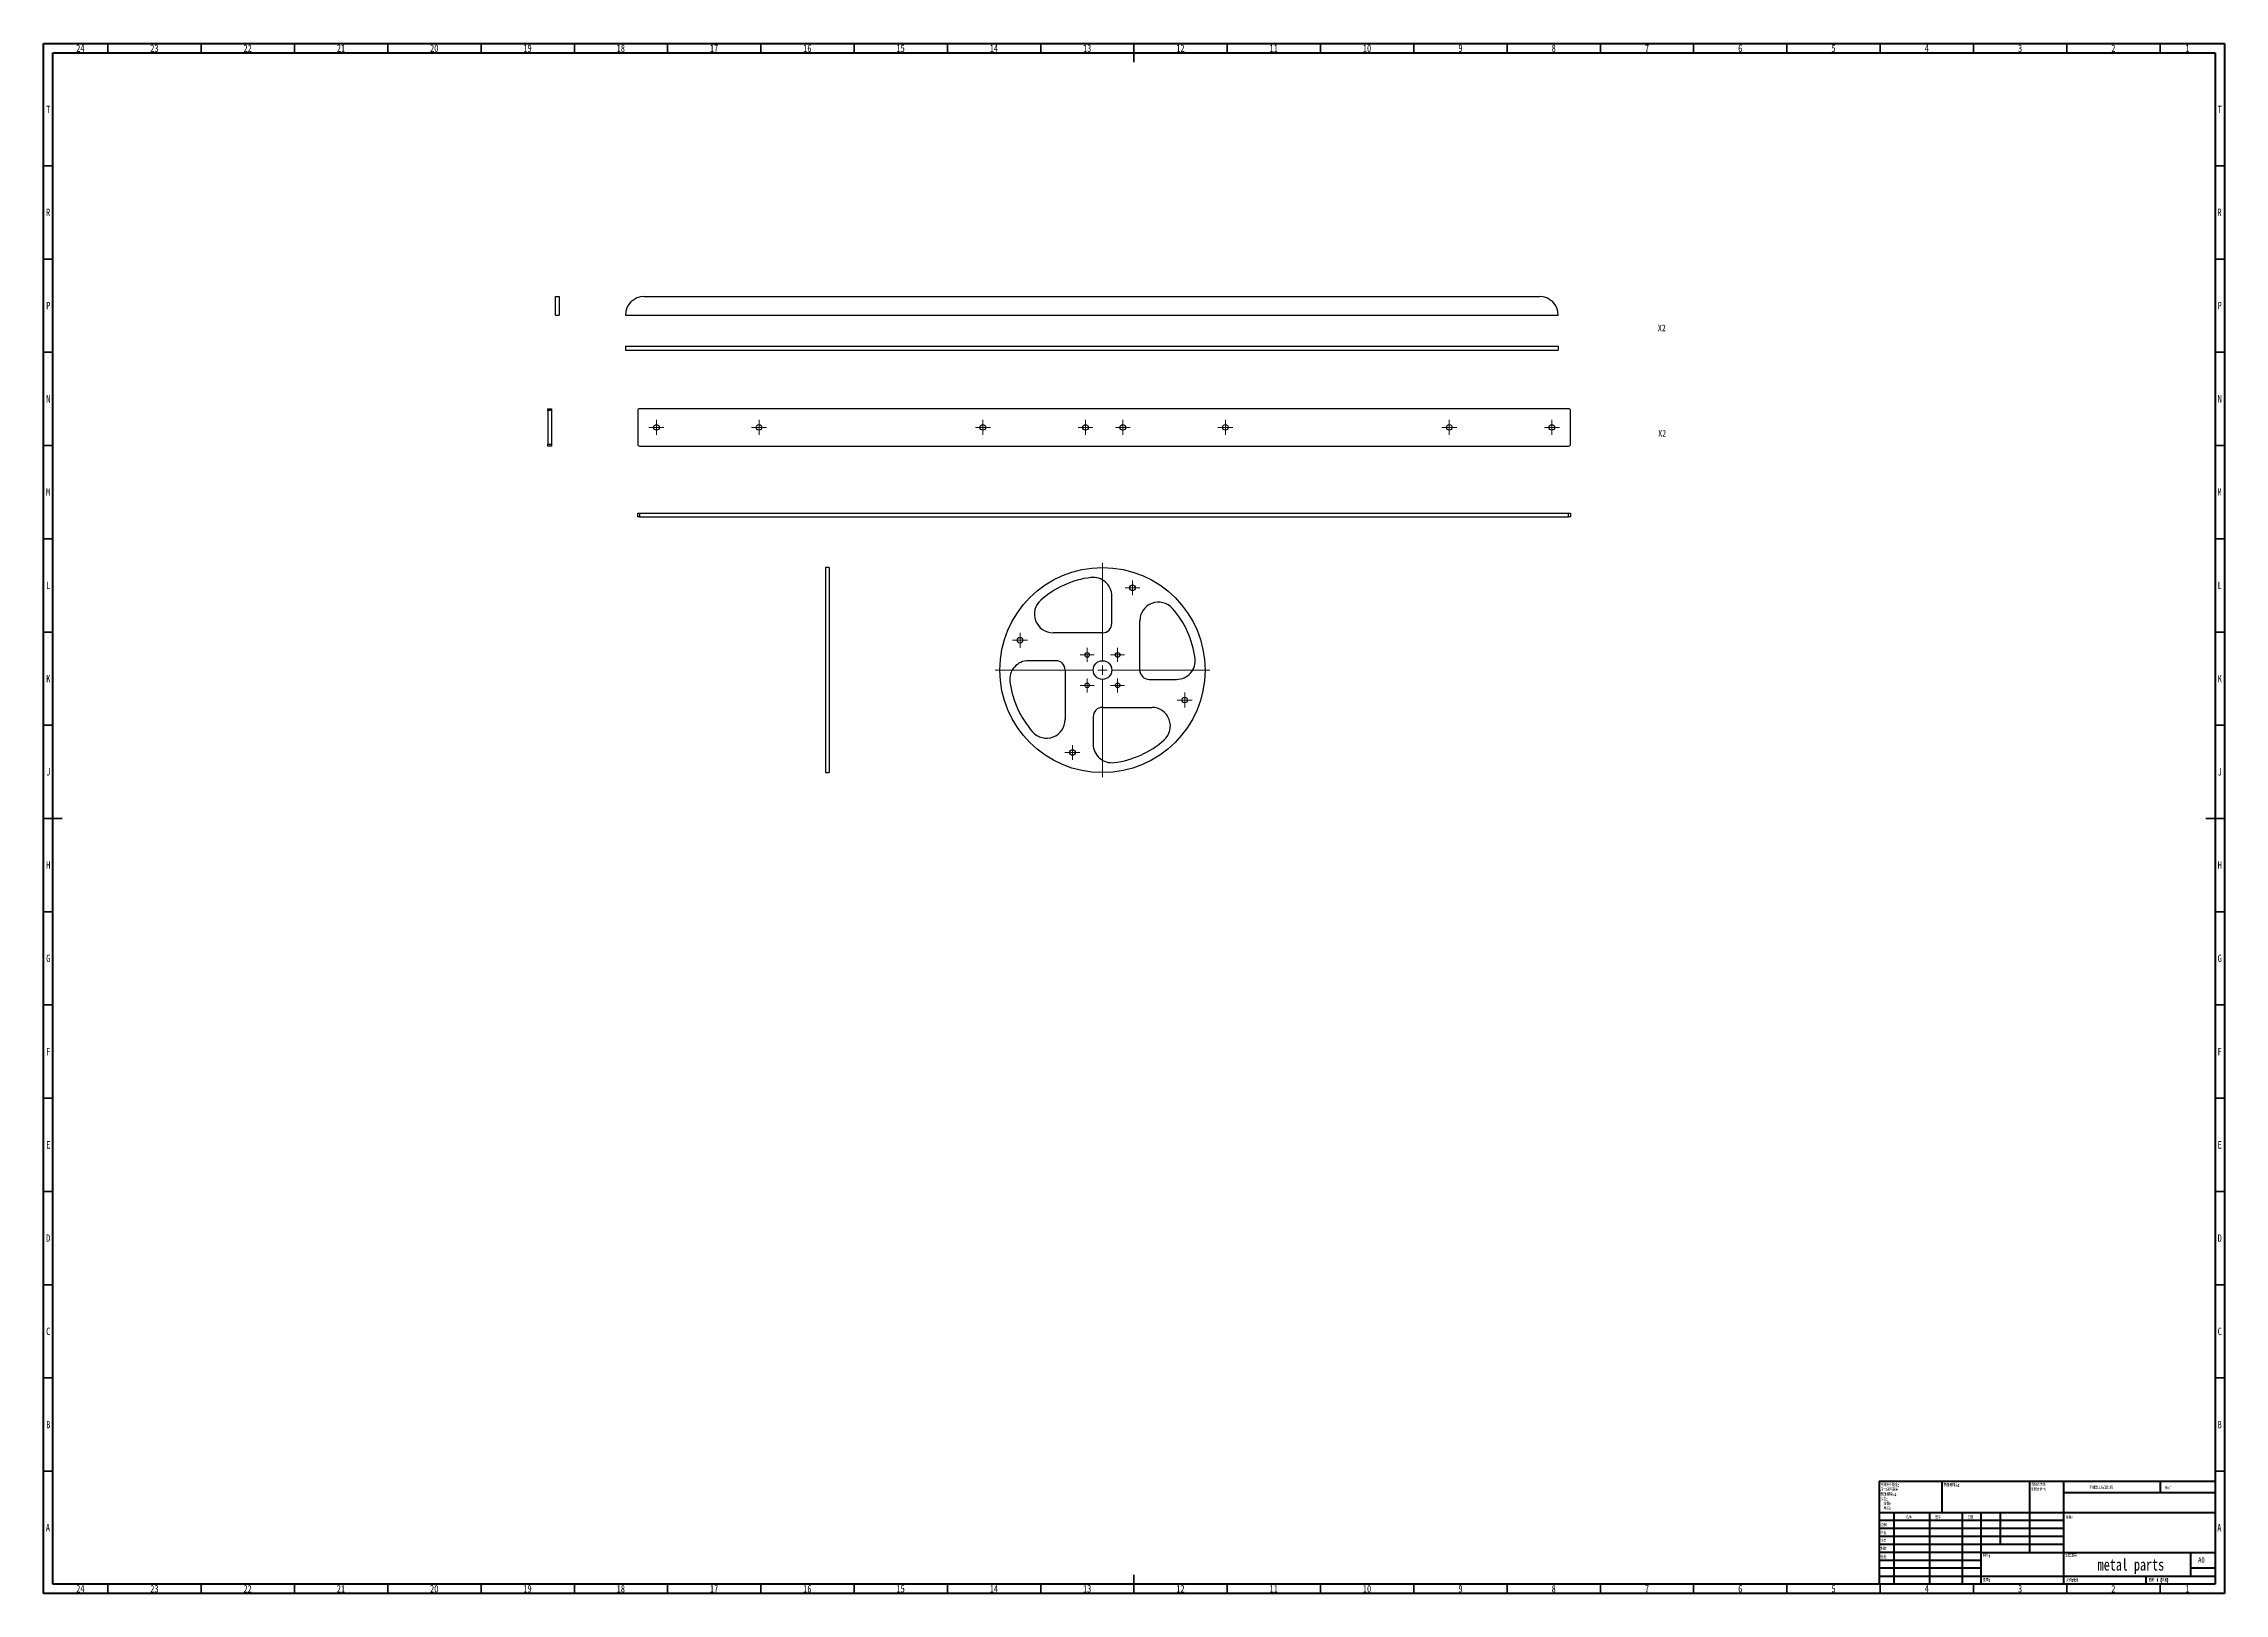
# Model space of a CAD drawing. Header units: millimetres. Extents: x 15 to 1184, y 5 to 836.
import ezdxf

# ---------------------------------------------------------------- set-up
doc = ezdxf.new("R2010")
doc.units = ezdxf.units.MM
doc.styles.add('SLDTEXTSTYLE0', font='TXT', dxfattribs={"width": 0.75})
doc.styles.add('SLDTEXTSTYLE1', font='TXT', dxfattribs={"width": 0.75, "bigfont": 'bigfont'})
doc.styles.add('SLDTEXTSTYLE2', font='TXT', dxfattribs={"width": 0.694444, "bigfont": 'bigfont'})

# ---------------------------------------------------------------- blocks, each defined once
blk = doc.blocks.new('SW_CENTERMARKSYMBOL_0')
at = {"color": 0, "linetype": 'Continuous', "lineweight": 18}
for p, q in [((-2.5, 0), (-4, 0)), ((0, 0), (-2.5, 0)), ((0, 2.5), (0, 4)), ((0, 0), (0, 2.5)), ((0, 0), (0, -2.5)), ((0, 0), (2.5, 0)), ((2.5, 0), (4, 0)), ((0, -2.5), (0, -4))]:
    blk.add_line(p, q, dxfattribs=at)
blk = doc.blocks.new('SW_CENTERMARKSYMBOL_1')
at = {"color": 0, "linetype": 'Continuous', "lineweight": 18}
for p, q in [((-2.5, 0), (-4, 0)), ((0, 0), (-2.5, 0)), ((0, 2.5), (0, 4)), ((0, 0), (0, 2.5)), ((0, 0), (0, -2.5)), ((0, 0), (2.5, 0)), ((2.5, 0), (4, 0)), ((0, -2.5), (0, -4))]:
    blk.add_line(p, q, dxfattribs=at)
blk = doc.blocks.new('SW_CENTERMARKSYMBOL_2')
at = {"color": 0, "linetype": 'Continuous', "lineweight": 18}
for p, q in [((-2.5, 0), (-4, 0)), ((0, 0), (-2.5, 0)), ((0, 2.5), (0, 4)), ((0, 0), (0, 2.5)), ((0, 0), (0, -2.5)), ((0, 0), (2.5, 0)), ((2.5, 0), (4, 0)), ((0, -2.5), (0, -4))]:
    blk.add_line(p, q, dxfattribs=at)
blk = doc.blocks.new('SW_CENTERMARKSYMBOL_3')
at = {"color": 0, "linetype": 'Continuous', "lineweight": 18}
for p, q in [((-2.5, 0), (-4, 0)), ((0, 0), (-2.5, 0)), ((0, 2.5), (0, 4)), ((0, 0), (0, 2.5)), ((0, 0), (0, -2.5)), ((0, 0), (2.5, 0)), ((2.5, 0), (4, 0)), ((0, -2.5), (0, -4))]:
    blk.add_line(p, q, dxfattribs=at)
blk = doc.blocks.new('SW_CENTERMARKSYMBOL_4')
at = {"color": 0, "linetype": 'Continuous', "lineweight": 18}
for p, q in [((-2.5, 0), (-4, 0)), ((0, 0), (-2.5, 0)), ((0, 2.5), (0, 4)), ((0, 0), (0, 2.5)), ((0, 0), (0, -2.5)), ((0, 0), (2.5, 0)), ((2.5, 0), (4, 0)), ((0, -2.5), (0, -4))]:
    blk.add_line(p, q, dxfattribs=at)
blk = doc.blocks.new('SW_CENTERMARKSYMBOL_5')
at = {"color": 0, "linetype": 'Continuous', "lineweight": 18}
for p, q in [((-2.5, 0), (-4, 0)), ((0, 0), (-2.5, 0)), ((0, 2.5), (0, 4)), ((0, 0), (0, 2.5)), ((0, 0), (0, -2.5)), ((0, 0), (2.5, 0)), ((2.5, 0), (4, 0)), ((0, -2.5), (0, -4))]:
    blk.add_line(p, q, dxfattribs=at)
blk = doc.blocks.new('SW_CENTERMARKSYMBOL_6')
at = {"color": 0, "linetype": 'Continuous', "lineweight": 18}
for p, q in [((-2.5, 0), (-4, 0)), ((0, 0), (-2.5, 0)), ((0, 2.5), (0, 4)), ((0, 0), (0, 2.5)), ((0, 0), (0, -2.5)), ((0, 0), (2.5, 0)), ((2.5, 0), (4, 0)), ((0, -2.5), (0, -4))]:
    blk.add_line(p, q, dxfattribs=at)
blk = doc.blocks.new('SW_CENTERMARKSYMBOL_7')
at = {"color": 0, "linetype": 'Continuous', "lineweight": 18}
for p, q in [((-2.5, 0), (-4, 0)), ((0, 0), (-2.5, 0)), ((0, 2.5), (0, 4)), ((0, 0), (0, 2.5)), ((0, 0), (0, -2.5)), ((0, 0), (2.5, 0)), ((2.5, 0), (4, 0)), ((0, -2.5), (0, -4))]:
    blk.add_line(p, q, dxfattribs=at)
blk = doc.blocks.new('SW_CENTERMARKSYMBOL_8')
at = {"color": 0, "linetype": 'Continuous', "lineweight": 18}
for p, q in [((0, 5), (0, 57.5)), ((-5, 0), (-57.5, 0)), ((0, 0), (-2.5, 0)), ((0, 0), (0, 2.5)), ((0, 0), (0, -2.5)), ((0, 0), (2.5, 0)), ((5, 0), (57.5, 0)), ((0, -5), (0, -57.5))]:
    blk.add_line(p, q, dxfattribs=at)
blk = doc.blocks.new('SW_CENTERMARKSYMBOL_9')
at = {"color": 0, "linetype": 'Continuous', "lineweight": 18}
for p, q in [((-2.5, 0), (-3.75, 0)), ((0, 0), (-2.5, 0)), ((0, 2.5), (0, 3.75)), ((0, 0), (0, 2.5)), ((0, 0), (0, -2.5)), ((0, 0), (2.5, 0)), ((2.5, 0), (3.75, 0)), ((0, -2.5), (0, -3.75))]:
    blk.add_line(p, q, dxfattribs=at)
blk = doc.blocks.new('SW_CENTERMARKSYMBOL_10')
at = {"color": 0, "linetype": 'Continuous', "lineweight": 18}
for p, q in [((-2.5, 0), (-3.75, 0)), ((0, 0), (-2.5, 0)), ((0, 2.5), (0, 3.75)), ((0, 0), (0, 2.5)), ((0, 0), (0, -2.5)), ((0, 0), (2.5, 0)), ((2.5, 0), (3.75, 0)), ((0, -2.5), (0, -3.75))]:
    blk.add_line(p, q, dxfattribs=at)
blk = doc.blocks.new('SW_CENTERMARKSYMBOL_11')
at = {"color": 0, "linetype": 'Continuous', "lineweight": 18}
for p, q in [((-2.5, 0), (-3.75, 0)), ((0, 0), (-2.5, 0)), ((0, 2.5), (0, 3.75)), ((0, 0), (0, 2.5)), ((0, 0), (0, -2.5)), ((0, 0), (2.5, 0)), ((2.5, 0), (3.75, 0)), ((0, -2.5), (0, -3.75))]:
    blk.add_line(p, q, dxfattribs=at)
blk = doc.blocks.new('SW_CENTERMARKSYMBOL_12')
at = {"color": 0, "linetype": 'Continuous', "lineweight": 18}
for p, q in [((-2.5, 0), (-3.75, 0)), ((0, 0), (-2.5, 0)), ((0, 2.5), (0, 3.75)), ((0, 0), (0, 2.5)), ((0, 0), (0, -2.5)), ((0, 0), (2.5, 0)), ((2.5, 0), (3.75, 0)), ((0, -2.5), (0, -3.75))]:
    blk.add_line(p, q, dxfattribs=at)
blk = doc.blocks.new('SW_CENTERMARKSYMBOL_13')
at = {"color": 0, "linetype": 'Continuous', "lineweight": 18}
for p, q in [((-2.5, 0), (-4, 0)), ((0, 0), (-2.5, 0)), ((0, 2.5), (0, 4)), ((0, 0), (0, 2.5)), ((0, 0), (0, -2.5)), ((0, 0), (2.5, 0)), ((2.5, 0), (4, 0)), ((0, -2.5), (0, -4))]:
    blk.add_line(p, q, dxfattribs=at)
blk = doc.blocks.new('SW_CENTERMARKSYMBOL_14')
at = {"color": 0, "linetype": 'Continuous', "lineweight": 18}
for p, q in [((-2.5, 0), (-4, 0)), ((0, 0), (-2.5, 0)), ((0, 2.5), (0, 4)), ((0, 0), (0, 2.5)), ((0, 0), (0, -2.5)), ((0, 0), (2.5, 0)), ((2.5, 0), (4, 0)), ((0, -2.5), (0, -4))]:
    blk.add_line(p, q, dxfattribs=at)
blk = doc.blocks.new('SW_CENTERMARKSYMBOL_15')
at = {"color": 0, "linetype": 'Continuous', "lineweight": 18}
for p, q in [((-2.5, 0), (-4, 0)), ((0, 0), (-2.5, 0)), ((0, 2.5), (0, 4)), ((0, 0), (0, 2.5)), ((0, 0), (0, -2.5)), ((0, 0), (2.5, 0)), ((2.5, 0), (4, 0)), ((0, -2.5), (0, -4))]:
    blk.add_line(p, q, dxfattribs=at)
blk = doc.blocks.new('SW_CENTERMARKSYMBOL_16')
at = {"color": 0, "linetype": 'Continuous', "lineweight": 18}
for p, q in [((-2.5, 0), (-4, 0)), ((0, 0), (-2.5, 0)), ((0, 2.5), (0, 4)), ((0, 0), (0, 2.5)), ((0, 0), (0, -2.5)), ((0, 0), (2.5, 0)), ((2.5, 0), (4, 0)), ((0, -2.5), (0, -4))]:
    blk.add_line(p, q, dxfattribs=at)

msp = doc.modelspace()

# ---------------------------------------------------------------- linework, layer by layer
at = {"color": 7, "linetype": 'Continuous', "lineweight": 70}
for p, q in [((15, 5), (15, 836)), ((15, 836), (1184, 836)), ((20, 10), (20, 831)), ((20, 831), (1179, 831)), ((1179, 831), (1179, 10)), ((1184, 836), (1184, 5)), ((1184, 5), (15, 5)), ((1179, 10), (20, 10))]:
    msp.add_line(p, q, dxfattribs=at)
at = {"color": 7, "linetype": 'Continuous', "lineweight": 35}
for p, q in [((49.5, 831), (49.5, 836)), ((99.5, 831), (99.5, 836)), ((149.5, 831), (149.5, 836)), ((199.5, 831), (199.5, 836)), ((249.5, 831), (249.5, 836)), ((299.5, 831), (299.5, 836)), ((349.5, 831), (349.5, 836)), ((399.5, 831), (399.5, 836)), ((449.5, 831), (449.5, 836)), ((499.5, 831), (499.5, 836)), ((549.5, 831), (549.5, 836)), ((599.5, 836), (599.5, 826)), ((599.5, 831), (599.5, 836)), ((649.5, 831), (649.5, 836)), ((699.5, 831), (699.5, 836)), ((749.5, 831), (749.5, 836)), ((799.5, 831), (799.5, 836)), ((849.5, 831), (849.5, 836)), ((899.5, 831), (899.5, 836)), ((949.5, 831), (949.5, 836)), ((999.5, 831), (999.5, 836)), ((1049.5, 831), (1049.5, 836)), ((1099.5, 831), (1099.5, 836)), ((1149.5, 831), (1149.5, 836)), ((20, 770.5), (15, 770.5)), ((1179, 770.5), (1184, 770.5)), ((20, 720.5), (15, 720.5)), ((1179, 720.5), (1184, 720.5)), ((20, 670.5), (15, 670.5)), ((1179, 670.5), (1184, 670.5)), ((20, 620.5), (15, 620.5)), ((1179, 620.5), (1184, 620.5)), ((20, 570.5), (15, 570.5)), ((1179, 570.5), (1184, 570.5)), ((20, 520.5), (15, 520.5)), ((1179, 520.5), (1184, 520.5)), ((20, 470.5), (15, 470.5)), ((1179, 470.5), (1184, 470.5)), ((15, 420.5), (25, 420.5)), ((20, 420.5), (15, 420.5)), ((1184, 420.5), (1174, 420.5)), ((1179, 420.5), (1184, 420.5)), ((20, 370.5), (15, 370.5)), ((1179, 370.5), (1184, 370.5)), ((20, 320.5), (15, 320.5)), ((1179, 320.5), (1184, 320.5)), ((20, 270.5), (15, 270.5)), ((1179, 270.5), (1184, 270.5)), ((20, 220.5), (15, 220.5)), ((1179, 220.5), (1184, 220.5)), ((20, 170.5), (15, 170.5)), ((1179, 170.5), (1184, 170.5)), ((20, 120.5), (15, 120.5)), ((1179, 120.5), (1184, 120.5)), ((20, 70.5), (15, 70.5)), ((1179, 70.5), (1184, 70.5)), ((599.5, 5), (599.5, 15)), ((49.5, 10), (49.5, 5)), ((99.5, 10), (99.5, 5)), ((149.5, 10), (149.5, 5)), ((199.5, 10), (199.5, 5)), ((249.5, 10), (249.5, 5)), ((299.5, 10), (299.5, 5)), ((349.5, 10), (349.5, 5)), ((399.5, 10), (399.5, 5)), ((449.5, 10), (449.5, 5)), ((499.5, 10), (499.5, 5)), ((549.5, 10), (549.5, 5)), ((599.5, 10), (599.5, 5)), ((649.5, 10), (649.5, 5)), ((699.5, 10), (699.5, 5)), ((749.5, 10), (749.5, 5)), ((799.5, 10), (799.5, 5)), ((849.5, 10), (849.5, 5)), ((899.5, 10), (899.5, 5)), ((949.5, 10), (949.5, 5)), ((999.5, 10), (999.5, 5)), ((1049.5, 10), (1049.5, 5)), ((1099.5, 10), (1099.5, 5)), ((1149.5, 10), (1149.5, 5))]:
    msp.add_line(p, q, dxfattribs=at)
at = {"color": 7, "linetype": 'Continuous', "lineweight": 25}
for p, q in [((289.4, 700.4), (291.4, 700.4)), ((289.4, 690.4), (289.4, 700.4)), ((289.4, 690.4), (291.4, 690.4)), ((291.4, 700.4), (291.4, 690.4)), ((326.9, 690.4), (826.9, 690.4)), ((336.9, 700.4), (816.9, 700.4)), ((326.9, 673.7), (326.9, 671.7)), ((326.9, 673.7), (826.9, 673.7)), ((326.9, 671.7), (826.9, 671.7)), ((826.9, 673.7), (826.9, 671.7)), ((285.2, 640.2), (287.2, 640.2)), ((285.2, 639.2), (285.2, 640.2)), ((287.2, 639.2), (285.2, 639.2)), ((285.2, 639.2), (285.2, 621.2)), ((287.2, 640.2), (287.2, 639.2)), ((287.2, 639.2), (287.2, 621.2)), ((333.5, 639.2), (333.5, 621.2)), ((832.5, 640.2), (334.5, 640.2)), ((833.5, 621.2), (833.5, 639.2)), ((285.2, 621.2), (287.2, 621.2)), ((285.2, 620.2), (285.2, 621.2)), ((287.2, 620.2), (285.2, 620.2)), ((287.2, 621.2), (287.2, 620.2)), ((334.5, 620.2), (832.5, 620.2)), ((333.5, 582.2), (333.5, 584.2)), ((333.5, 584.2), (334.5, 584.2)), ((334.5, 582.2), (333.5, 582.2)), ((334.5, 584.2), (334.5, 582.2)), ((334.5, 584.2), (832.5, 584.2)), ((334.5, 582.2), (832.5, 582.2)), ((832.5, 582.2), (832.5, 584.2)), ((832.5, 584.2), (833.5, 584.2)), ((833.5, 582.2), (832.5, 582.2)), ((833.5, 584.2), (833.5, 582.2)), ((436.1, 555.1), (434.1, 555.1)), ((434.1, 555.1), (434.1, 445.1)), ((436.1, 555.1), (436.1, 445.1)), ((587.6, 525.1), (587.6, 539.8)), ((602.6, 500.1), (602.6, 526.5)), ((582.6, 520.1), (556.1, 520.1)), ((557.6, 505.1), (542.9, 505.1)), ((562.6, 500.1), (562.6, 473.6)), ((607.6, 495.1), (622.3, 495.1)), ((582.6, 480.1), (609, 480.1)), ((577.6, 475.1), (577.6, 460.4)), ((434.1, 445.1), (436.1, 445.1))]:
    msp.add_line(p, q, dxfattribs=at)
at = {"color": 7, "linetype": 'Continuous', "lineweight": 50}
for p, q in [((999, 65.2), (1179, 65.2)), ((999, 65.2), (999, 10)), ((1032.8, 48.2), (1032.8, 65.2)), ((1079.6, 65.2), (1079.6, 27)), ((1097.8, 65.2), (1097.8, 10)), ((1179, 58.9), (1097.8, 58.9)), ((1149.8, 58.9), (1149.8, 65.2)), ((1179, 48.2), (999, 48.2)), ((1006.8, 48.2), (1006.8, 10)), ((1026, 48.2), (1026, 10)), ((1043.4, 48.2), (1043.4, 10)), ((1053.6, 10), (1053.6, 48.2)), ((1064, 31.2), (1064, 48.2)), ((1097.8, 44), (999, 44)), ((1097.8, 39.8), (999, 39.8)), ((1097.8, 35.5), (999, 35.5)), ((1097.8, 31.2), (999, 31.2)), ((1053.6, 27), (999, 27)), ((1053.6, 27), (1179, 27)), ((1166, 14.2), (1166, 27)), ((1053.6, 22.7), (999, 22.7)), ((1053.6, 18.5), (999, 18.5)), ((999, 14.2), (1179, 14.2)), ((1142, 10), (1142, 14.2)), ((1179, 18.5), (1166, 18.5))]:
    msp.add_line(p, q, dxfattribs=at)
at = {"color": 7, "linetype": 'Continuous', "lineweight": 25}
for centre, radius in [((343.5, 630.2), 1.5), ((398.5, 630.2), 1.5), ((518.5, 630.2), 1.5), ((573.5, 630.2), 1.5), ((593.5, 630.2), 1.5), ((648.5, 630.2), 1.5), ((768.5, 630.2), 1.5), ((823.5, 630.2), 1.5), ((582.6, 500.1), 55), ((598.7, 544.2), 1.5), ((538.4, 516.1), 1.5), ((574.4, 508.2), 1.25), ((582.6, 500.1), 5), ((590.7, 508.2), 1.25), ((574.4, 491.9), 1.25), ((590.7, 491.9), 1.25), ((626.7, 484), 1.5), ((566.5, 455.9), 1.5)]:
    msp.add_circle(centre, radius, dxfattribs=at)
for centre, radius, start, end in [((336.9, 690.4), 10, 90, 180), ((816.9, 690.4), 10, 0, 90), ((334.5, 639.2), 1, 90, 180), ((832.5, 639.2), 1, 0, 90), ((334.5, 621.2), 1, 180, 270), ((832.5, 621.2), 1, 270, 0), ((582.6, 500.1), 50, 97.1808, 131.4096), ((577.6, 539.8), 10, 0, 97.1808), ((556.1, 530.1), 10, 131.4096, 270), ((612.6, 526.5), 10, 41.4096, 180), ((582.6, 500.1), 50, 7.1808, 41.4096), ((582.6, 525.1), 5, 270, 0), ((542.9, 495.1), 10, 90, 187.1808), ((557.6, 500.1), 5, 360, 90), ((622.3, 505.1), 10, 270, 7.1808), ((582.6, 500.1), 50, 187.1808, 221.4096), ((607.6, 500.1), 5, 180, 270), ((582.6, 475.1), 5, 90, 180), ((609, 470.1), 10, 311.4096, 90), ((552.6, 473.6), 10, 221.4096, 0), ((587.6, 460.4), 10, 180, 277.1808), ((582.6, 500.1), 50, 277.1808, 311.4096)]:
    msp.add_arc(centre, radius, start, end, dxfattribs=at)

# ---------------------------------------------------------------- block references
at = {"color": 7, "linetype": 'Continuous', "lineweight": 0}
for name, p in [('SW_CENTERMARKSYMBOL_2', (343.5, 630.2)), ('SW_CENTERMARKSYMBOL_3', (398.5, 630.2)), ('SW_CENTERMARKSYMBOL_5', (518.5, 630.2)), ('SW_CENTERMARKSYMBOL_4', (573.5, 630.2)), ('SW_CENTERMARKSYMBOL_6', (593.5, 630.2)), ('SW_CENTERMARKSYMBOL_7', (648.5, 630.2)), ('SW_CENTERMARKSYMBOL_1', (768.5, 630.2)), ('SW_CENTERMARKSYMBOL_0', (823.5, 630.2)), ('SW_CENTERMARKSYMBOL_8', (582.6, 500.1)), ('SW_CENTERMARKSYMBOL_14', (598.7, 544.2)), ('SW_CENTERMARKSYMBOL_13', (538.4, 516.1)), ('SW_CENTERMARKSYMBOL_9', (574.4, 508.2)), ('SW_CENTERMARKSYMBOL_10', (590.7, 508.2)), ('SW_CENTERMARKSYMBOL_12', (574.4, 491.9)), ('SW_CENTERMARKSYMBOL_11', (590.7, 491.9)), ('SW_CENTERMARKSYMBOL_15', (626.7, 484)), ('SW_CENTERMARKSYMBOL_16', (566.5, 455.9))]:
    msp.add_blockref(name, p, dxfattribs=at)

# ---------------------------------------------------------------- texts
for s, insert, char_height, attachment_point, style in [('24', (34.7, 835.5), 3.97, 2, 'SLDTEXTSTYLE0'), ('23', (74.4, 835.5), 3.97, 2, 'SLDTEXTSTYLE0'), ('22', (124.4, 835.5), 3.97, 2, 'SLDTEXTSTYLE0'), ('21', (174.4, 835.5), 3.97, 2, 'SLDTEXTSTYLE0'), ('20', (224.4, 835.5), 3.97, 2, 'SLDTEXTSTYLE0'), ('19', (274.4, 835.5), 3.97, 2, 'SLDTEXTSTYLE0'), ('18', (324.4, 835.5), 3.97, 2, 'SLDTEXTSTYLE0'), ('17', (374.4, 835.5), 3.97, 2, 'SLDTEXTSTYLE0'), ('16', (424.4, 835.5), 3.97, 2, 'SLDTEXTSTYLE0'), ('15', (474.4, 835.5), 3.97, 2, 'SLDTEXTSTYLE0'), ('14', (524.4, 835.5), 3.97, 2, 'SLDTEXTSTYLE0'), ('13', (574.4, 835.5), 3.97, 2, 'SLDTEXTSTYLE0'), ('12', (624.4, 835.5), 3.97, 2, 'SLDTEXTSTYLE0'), ('11', (674.4, 835.5), 3.97, 2, 'SLDTEXTSTYLE0'), ('10', (724.4, 835.5), 3.97, 2, 'SLDTEXTSTYLE0'), ('9', (774.5, 835.5), 3.97, 2, 'SLDTEXTSTYLE0'), ('8', (824.5, 835.5), 3.97, 2, 'SLDTEXTSTYLE0'), ('7', (874.5, 835.5), 3.97, 2, 'SLDTEXTSTYLE0'), ('6', (924.5, 835.5), 3.97, 2, 'SLDTEXTSTYLE0'), ('5', (974.5, 835.5), 3.97, 2, 'SLDTEXTSTYLE0'), ('4', (1024.5, 835.5), 3.97, 2, 'SLDTEXTSTYLE0'), ('3', (1074.5, 835.5), 3.97, 2, 'SLDTEXTSTYLE0'), ('2', (1124.5, 835.5), 3.97, 2, 'SLDTEXTSTYLE0'), ('1', (1164.2, 835.5), 3.97, 2, 'SLDTEXTSTYLE0'), ('T', (17.5, 802.7), 3.97, 2, 'SLDTEXTSTYLE0'), ('T', (1181.5, 802.7), 3.97, 2, 'SLDTEXTSTYLE0'), ('R', (17.4, 747.5), 3.97, 2, 'SLDTEXTSTYLE0'), ('R', (1181.4, 747.5), 3.97, 2, 'SLDTEXTSTYLE0'), ('P', (17.5, 697.5), 3.97, 2, 'SLDTEXTSTYLE0'), ('P', (1181.5, 697.5), 3.97, 2, 'SLDTEXTSTYLE0'), ('X2', (880.3, 685.3), 3.5, 1, 'SLDTEXTSTYLE0'), ('N', (17.5, 647.5), 3.97, 2, 'SLDTEXTSTYLE0'), ('N', (1181.5, 647.5), 3.97, 2, 'SLDTEXTSTYLE0'), ('X2', (880.5, 628.8), 3.5, 1, 'SLDTEXTSTYLE0'), ('M', (17.4, 597.5), 3.97, 2, 'SLDTEXTSTYLE0'), ('M', (1181.4, 597.5), 3.97, 2, 'SLDTEXTSTYLE0'), ('L', (17.5, 547.5), 3.97, 2, 'SLDTEXTSTYLE0'), ('L', (1181.5, 547.5), 3.97, 2, 'SLDTEXTSTYLE0'), ('K', (17.5, 497.5), 3.97, 2, 'SLDTEXTSTYLE0'), ('K', (1181.5, 497.5), 3.97, 2, 'SLDTEXTSTYLE0'), ('J', (17.5, 447.5), 3.97, 2, 'SLDTEXTSTYLE0'), ('J', (1181.5, 447.5), 3.97, 2, 'SLDTEXTSTYLE0'), ('H', (17.5, 397.5), 3.97, 2, 'SLDTEXTSTYLE0'), ('H', (1181.5, 397.5), 3.97, 2, 'SLDTEXTSTYLE0'), ('G', (17.5, 347.5), 3.97, 2, 'SLDTEXTSTYLE0'), ('G', (1181.5, 347.5), 3.97, 2, 'SLDTEXTSTYLE0'), ('F', (17.5, 297.5), 3.97, 2, 'SLDTEXTSTYLE0'), ('F', (1181.5, 297.5), 3.97, 2, 'SLDTEXTSTYLE0'), ('E', (17.5, 247.5), 3.97, 2, 'SLDTEXTSTYLE0'), ('E', (1181.5, 247.5), 3.97, 2, 'SLDTEXTSTYLE0'), ('D', (17.5, 197.5), 3.97, 2, 'SLDTEXTSTYLE0'), ('D', (1181.5, 197.5), 3.97, 2, 'SLDTEXTSTYLE0'), ('C', (17.5, 147.5), 3.97, 2, 'SLDTEXTSTYLE0'), ('C', (1181.5, 147.5), 3.97, 2, 'SLDTEXTSTYLE0'), ('B', (17.5, 97.5), 3.97, 2, 'SLDTEXTSTYLE0'), ('B', (1181.5, 97.5), 3.97, 2, 'SLDTEXTSTYLE0'), ('尺寸使用毫米', (999.6, 61.4), 1.5, 1, 'SLDTEXTSTYLE1'), ('表面粗糙度:', (999.6, 58.9), 1.5, 1, 'SLDTEXTSTYLE1'), ('除非另外指定:', (999.6, 63.9), 1.5, 1, 'SLDTEXTSTYLE1'), ('表面粗糙度:', (1033.4, 63.9), 1.5, 1, 'SLDTEXTSTYLE1'), ('将锐边清除', (1080.3, 64), 1.5, 1, 'SLDTEXTSTYLE1'), ('毛刺并折断', (1080.3, 61.5), 1.5, 1, 'SLDTEXTSTYLE1'), ('不调整工程图比例', (1111.6, 62.5), 1.5, 1, 'SLDTEXTSTYLE1'), ('修订', (1152.3, 62.3), 1.5, 1, 'SLDTEXTSTYLE1'), ('公差:', (999.6, 56.4), 1.5, 1, 'SLDTEXTSTYLE1'), ('线性:', (1001.3, 53.9), 1.5, 1, 'SLDTEXTSTYLE1'), ('角度:', (1001.3, 51.4), 1.5, 1, 'SLDTEXTSTYLE1'), ('A', (17.3, 42.2), 3.97, 2, 'SLDTEXTSTYLE0'), ('绘制', (999.7, 42.4), 1.5, 1, 'SLDTEXTSTYLE1'), ('检查', (999.6, 38.2), 1.5, 1, 'SLDTEXTSTYLE1'), ('名称', (1013.3, 46.5), 1.5, 1, 'SLDTEXTSTYLE1'), ('签名', (1029, 46.6), 1.5, 1, 'SLDTEXTSTYLE1'), ('日期', (1046.2, 46.6), 1.5, 1, 'SLDTEXTSTYLE1'), ('标题:', (1099, 46.6), 1.5, 1, 'SLDTEXTSTYLE1'), ('A', (1181.3, 42.2), 3.97, 2, 'SLDTEXTSTYLE0'), ('批准', (999.6, 34.2), 1.5, 1, 'SLDTEXTSTYLE1'), ('制造', (999.7, 29.7), 1.5, 1, 'SLDTEXTSTYLE1'), ('验检', (999.7, 25.3), 1.5, 1, 'SLDTEXTSTYLE1'), ('材料:', (1054.6, 26), 1.5, 1, 'SLDTEXTSTYLE1'), ('工程图号', (1098.6, 26), 1.5, 1, 'SLDTEXTSTYLE1'), ('metal parts', (1133.9, 23.6), 6.35, 2, 'SLDTEXTSTYLE0'), ('A0', (1169.9, 24.4), 2.91, 1, 'SLDTEXTSTYLE0'), ('重量:', (1054.6, 12.9), 1.5, 1, 'SLDTEXTSTYLE1'), ('比例:1:1', (1099.1, 12.9), 1.5, 1, 'SLDTEXTSTYLE1'), ('图纸 1 (共1)', (1143.5, 12.9), 1.5, 1, 'SLDTEXTSTYLE2'), ('24', (34.7, 9.5), 3.97, 2, 'SLDTEXTSTYLE0'), ('23', (74.4, 9.5), 3.97, 2, 'SLDTEXTSTYLE0'), ('22', (124.4, 9.5), 3.97, 2, 'SLDTEXTSTYLE0'), ('21', (174.4, 9.5), 3.97, 2, 'SLDTEXTSTYLE0'), ('20', (224.4, 9.5), 3.97, 2, 'SLDTEXTSTYLE0'), ('19', (274.4, 9.5), 3.97, 2, 'SLDTEXTSTYLE0'), ('18', (324.4, 9.5), 3.97, 2, 'SLDTEXTSTYLE0'), ('17', (374.4, 9.5), 3.97, 2, 'SLDTEXTSTYLE0'), ('16', (424.4, 9.5), 3.97, 2, 'SLDTEXTSTYLE0'), ('15', (474.4, 9.5), 3.97, 2, 'SLDTEXTSTYLE0'), ('14', (524.4, 9.5), 3.97, 2, 'SLDTEXTSTYLE0'), ('13', (574.4, 9.5), 3.97, 2, 'SLDTEXTSTYLE0'), ('12', (624.4, 9.5), 3.97, 2, 'SLDTEXTSTYLE0'), ('11', (674.4, 9.5), 3.97, 2, 'SLDTEXTSTYLE0'), ('10', (724.4, 9.5), 3.97, 2, 'SLDTEXTSTYLE0'), ('9', (774.5, 9.5), 3.97, 2, 'SLDTEXTSTYLE0'), ('8', (824.5, 9.5), 3.97, 2, 'SLDTEXTSTYLE0'), ('7', (874.5, 9.5), 3.97, 2, 'SLDTEXTSTYLE0'), ('6', (924.5, 9.5), 3.97, 2, 'SLDTEXTSTYLE0'), ('5', (974.5, 9.5), 3.97, 2, 'SLDTEXTSTYLE0'), ('4', (1024.5, 9.5), 3.97, 2, 'SLDTEXTSTYLE0'), ('3', (1074.5, 9.5), 3.97, 2, 'SLDTEXTSTYLE0'), ('2', (1124.5, 9.5), 3.97, 2, 'SLDTEXTSTYLE0'), ('1', (1164.2, 9.5), 3.97, 2, 'SLDTEXTSTYLE0')]:
    msp.add_mtext(s, dxfattribs=dict(at, insert=insert, char_height=char_height, attachment_point=attachment_point, style=style))

doc.saveas('drawing.dxf')
